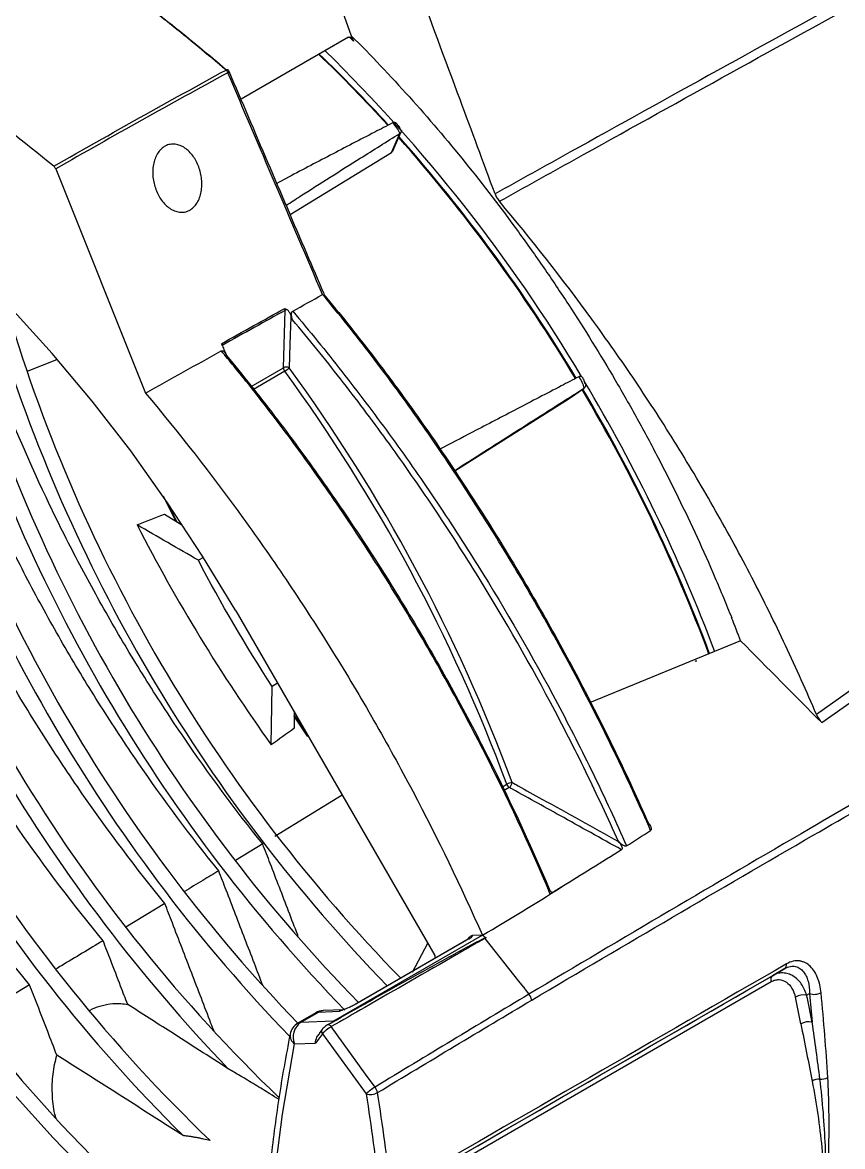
# Model space of a CAD drawing. Extents: x 9.3 to 87.2, y 0.6 to 68.8.
# Drawn here: x 59.204 to 62.226, y 50.244 to 54.388 of the extents above; entities that cross this region are included whole.
import ezdxf

# ---------------------------------------------------------------- set-up
doc = ezdxf.new("R2010")
doc.units = 0
doc.header["$MEASUREMENT"] = 0
doc.layers.add('OBJECT', color=7, linetype='CONTINUOUS')

msp = doc.modelspace()

# ---------------------------------------------------------------- linework, layer by layer
at = {"layer": 'OBJECT'}
for p, q in [((60.2179, 54.8831), (60.4156, 54.3391)), ((60.4053, 54.3332), (60.0093, 54.1045)), ((60.4156, 54.3391), (60.4239, 54.3185)), ((60.5685, 54.018), (60.5672, 54.0174)), ((60.5633, 53.9085), (60.594, 53.9787)), ((60.5687, 53.9147), (60.5993, 53.9845)), ((60.594, 53.9787), (60.595, 53.9793)), ((60.1903, 53.6799), (60.5633, 53.9085)), ((59.3262, 53.848), (59.6569, 53.0216)), ((60.31, 53.3848), (60.31, 53.3848)), ((60.1657, 53.1148), (60.172, 53.3265)), ((60.1993, 53.2917), (60.1925, 53.3095)), ((59.329, 53.1439), (59.2239, 53.1028)), ((60.0462, 53.0458), (60.1657, 53.1148)), ((60.1703, 53.102), (60.0546, 53.0352)), ((61.255, 53.0821), (61.2538, 53.0816)), ((61.218, 53.0015), (61.2728, 53.0391)), ((61.2184, 53.0018), (61.2733, 53.0395)), ((61.2728, 53.0391), (61.2738, 53.0398)), ((60.7972, 52.7345), (61.218, 53.0015)), ((59.7687, 52.5494), (59.7236, 52.6412)), ((59.7685, 52.5496), (59.73, 52.6276)), ((59.7357, 52.6198), (59.7721, 52.5473)), ((59.7266, 52.5754), (59.7908, 52.5358)), ((59.8706, 52.4158), (59.8519, 52.405)), ((59.9897, 52.2181), (60.7232, 50.9476)), ((61.8504, 52.1079), (61.294, 51.8795)), ((62.4787, 52.0853), (62.1296, 51.8362)), ((62.1492, 51.8068), (62.4787, 52.0387)), ((60.1206, 51.7247), (60.1239, 51.9402)), ((60.1435, 51.9516), (60.1239, 51.9402)), ((60.2046, 51.8459), (60.2055, 51.7856)), ((60.2398, 51.7845), (60.2047, 51.8358)), ((60.2546, 51.7564), (60.2048, 51.8305)), ((60.2369, 51.7828), (60.2398, 51.7845)), ((60.2546, 51.7564), (60.2554, 51.7567)), ((60.2554, 51.7567), (60.2564, 51.7561)), ((60.9723, 51.5699), (60.9886, 51.5793)), ((60.9978, 51.5676), (60.9788, 51.5567)), ((60.3819, 51.5387), (60.1335, 51.3862)), ((60.0891, 51.3591), (59.9886, 51.2978)), ((61.4, 51.368), (61.3999, 51.3681)), ((61.1893, 51.1996), (61.1902, 51.2001)), ((59.7284, 51.1399), (59.5844, 51.0529)), ((60.8987, 51.0224), (60.35, 50.7056)), ((60.8987, 51.0224), (60.8621, 51.0211)), ((60.8465, 51.0084), (60.4294, 50.7676)), ((60.849, 51.0091), (60.4319, 50.7683)), ((60.6409, 50.8864), (60.6971, 50.9928)), ((60.9078, 51.0109), (61.0322, 50.8537)), ((60.7232, 50.9476), (60.7232, 50.9372)), ((62.0129, 50.8994), (61.9679, 50.8733)), ((60.6766, 50.109), (61.9627, 50.8515)), ((61.9679, 50.8733), (60.6818, 50.1309)), ((61.0322, 50.8537), (61.0552, 50.8246)), ((59.2303, 50.8395), (59.0187, 50.7125)), ((61.0564, 50.823), (61.0552, 50.8246)), ((61.0564, 50.823), (61.0704, 50.8055)), ((62.0935, 50.8015), (62.1044, 50.8078)), ((60.2849, 50.7365), (60.2189, 50.6984)), ((60.229, 50.7012), (60.295, 50.7393)), ((60.295, 50.7393), (60.372, 50.7428)), ((60.3872, 50.7479), (60.3121, 50.7445)), ((60.35, 50.7056), (60.229, 50.7012)), ((60.3396, 50.6985), (60.3284, 50.6921)), ((60.3396, 50.6984), (60.3426, 50.6999)), ((60.309, 50.6593), (60.2833, 50.6248)), ((60.3076, 50.6744), (60.2969, 50.6601)), ((60.309, 50.6593), (60.4703, 50.4375)), ((60.2064, 50.622), (60.2833, 50.6248))]:
    msp.add_line(p, q, dxfattribs=at)
at = {"layer": 'OBJECT', "flags": 128}
for points in [[(60.4239, 54.3185), (60.4113, 54.3312), (60.4082, 54.3342)], [(59.9607, 54.2026), (59.9625, 54.2037), (59.9639, 54.2048), (59.9648, 54.2058), (59.9653, 54.2067), (59.9653, 54.2073), (59.9653, 54.2073)], [(59.9897, 52.2181), (59.8678, 52.4203), (59.7386, 52.6172), (59.6029, 52.808), (59.461, 52.9917), (59.3137, 53.1677), (59.1615, 53.3352), (59.0052, 53.4934), (58.8453, 53.6416), (58.6827, 53.7793), (58.5179, 53.9059), (58.4152, 53.9783)], [(60.1925, 53.3095), (60.1922, 53.3013), (60.1893, 53.2017), (60.1867, 53.1145)], [(58.0249, 52.6203), (58.0921, 52.414), (58.1684, 52.2077), (58.2534, 52.0023), (58.3469, 51.7985), (58.4484, 51.5973), (58.5576, 51.3994), (58.6739, 51.2056), (58.797, 51.0168), (58.9263, 50.8335), (59.0613, 50.6567), (59.2015, 50.487), (59.3462, 50.3251), (59.495, 50.1717), (59.6472, 50.0273), (59.8022, 49.8926), (59.9594, 49.7681), (60.0811, 49.6797)], [(57.9774, 52.5864), (58.0462, 52.3783), (58.1241, 52.1704), (58.2108, 51.9634), (58.3058, 51.7582), (58.4089, 51.5556), (58.5195, 51.3563), (58.6374, 51.1613), (58.7619, 50.9712), (58.8927, 50.7869), (59.0292, 50.609), (59.1707, 50.4383), (59.3169, 50.2754), (59.4671, 50.1211), (59.6206, 49.9758), (59.777, 49.8402), (59.9355, 49.7149), (60.0786, 49.6119)], [(60.3121, 50.7445), (60.3035, 50.743), (60.295, 50.7393)], [(60.342, 50.6857), (60.3401, 50.688), (60.338, 50.6899), (60.3358, 50.6914), (60.3337, 50.6923), (60.3316, 50.6927), (60.3297, 50.6926), (60.3283, 50.692)], [(60.5032, 50.4627), (60.4685, 50.5108), (60.342, 50.6857)], [(60.2064, 48.0302), (60.1618, 48.3413), (60.1282, 48.648), (60.1058, 48.9496), (60.0946, 49.2457), (60.0946, 49.5356), (60.1058, 49.8188), (60.1282, 50.0946), (60.1618, 50.3625), (60.2064, 50.622)]]:
    msp.add_lwpolyline(points, dxfattribs=at)
at = {"layer": 'OBJECT'}
for centre, radius, start, end in [((53.5323, 46.7633), 9.1553, 50.79556, 56.15961), ((56.6307, 50.4507), 5.2934, 42.2583, 46.1796), ((56.6576, 50.4674), 5.2647, 42.3154, 46.2591), ((56.1847, 50.0586), 5.9111, 30.77038, 45.62049), ((59.958, 54.2069), 0.00683, 61.2486, 126.3475), ((59.9385, 54.1943), 0.0238, 20.2644, 49.4066), ((59.9515, 54.2014), 0.015, 23.0746, 49.5058), ((56.0895, 49.9813), 6.0098, 30.98745, 41.50445), ((56.1154, 49.9964), 5.983, 30.98952, 41.57241), ((60.1812, 53.3084), 0.0203, 94.1255, 116.8277), ((64.8608, 55.0317), 5.9614, 197.11317, 224.34586), ((64.8936, 55.0506), 6.0538, 197.36739, 224.12222), ((64.7053, 54.9419), 5.9614, 197.11317, 224.34586), ((64.7381, 54.9608), 6.0538, 197.36746, 224.11896), ((60.1759, 53.0932), 0.0239, 63.1767, 115.2623), ((60.1884, 53.1158), 0.0227, 182.4678, 217.2487), ((60.1294, 53.1726), 0.0815, 300.122, 314.6124), ((55.0943, 49.393), 6.2868, 20.3507, 36.15515), ((55.0908, 49.391), 6.3113, 20.35072, 36.15515), ((64.5206, 54.8347), 5.9683, 197.1228, 223.87503), ((55.9264, 49.8684), 6.2304, 20.66886, 30.87257), ((64.5498, 54.8519), 6.0567, 197.3714, 223.92705), ((56.0134, 49.917), 6.1081, 20.53226, 30.68939), ((56.039, 49.9318), 6.0817, 20.4861, 30.69486), ((64.2632, 54.6891), 5.9262, 197.05584, 226.04586), ((64.3404, 54.731), 6.0677, 197.39459, 223.81613), ((64.0009, 54.5379), 5.9255, 197.05596, 226.13973), ((64.0497, 54.565), 6.0356, 197.34148, 225.18183), ((61.0149, 51.5333), 0.053, 97.2875, 119.696), ((61.0105, 51.5871), 0.0233, 199.384, 236.6281), ((60.9839, 51.5876), 0.0243, 304.7404, 355.9274), ((60.8491, 51.0038), 0.00532, 91.2442, 119.7263), ((62.0025, 50.9127), 0.0169, 308.0955, 13.8466), ((61.9805, 50.8588), 0.0193, 131.0659, 202.2912), ((62.1222, 50.8564), 0.0518, 249.8642, 298.1862), ((60.432, 50.763), 0.00532, 91.2442, 119.7263), ((61.0322, 50.7744), 0.0492, 10.7567, 39.1805), ((62.0832, 50.7382), 0.0642, 80.708, 119.1354), ((57.7795, 49.8605), 4.3733, 11.0105, 12.3283), ((57.7835, 49.8596), 4.4118, 11.0104, 12.3286), ((60.3149, 50.6845), 0.06, 92.6329, 119.9973), ((60.2955, 50.7178), 0.0215, 91.3867, 119.5925), ((60.2489, 50.6464), 0.06, 119.9973, 168.8712), ((60.2679, 50.6473), 0.0665, 125.8757, 202.4129), ((60.2295, 50.6797), 0.0215, 91.3867, 119.5925), ((62.1018, 50.6424), 0.061, 78.4007, 118.9713), ((60.2282, 50.6537), 0.0385, 173.4985, 235.5176), ((60.3177, 50.6678), 0.0121, 146.6037, 223.9809), ((62.1425, 50.4377), 0.0546, 89.9046, 121.4404), ((62.1482, 50.5422), 0.0502, 263.5768, 297.5803), ((60.5853, 50.3214), 0.1634, 120.1308, 134.742), ((60.4851, 50.4922), 0.0567, 254.8578, 298.6845), ((60.4643, 50.4332), 0.0489, 10.9008, 37.1294)]:
    msp.add_arc(centre, radius, start, end, dxfattribs=at)
for centre, major_axis, ratio, start_param, end_param in [((60.8172, 51.008), (0.0449, 0.0147), 0.245505, 5.417235, 6.146963), ((60.3615, 50.6867), (0.0348, 0.0592), 0.454263, 0.282842, 0.672631), ((60.3924, 50.6517), (0.0499, -0.0481), 0.692594, 2.944867, 3.139591)]:
    msp.add_ellipse(centre, major_axis=major_axis, ratio=ratio, start_param=start_param, end_param=end_param, dxfattribs=at)
for points in [[(59.4766, 54.8392), (59.1947, 54.6878), (58.9127, 54.5306), (58.6307, 54.3676)], [(59.3193, 53.8577), (59.5311, 53.979), (59.7427, 54.0972), (59.9539, 54.2124)], [(59.9607, 54.2026), (59.7495, 54.0874), (59.5381, 53.9692), (59.3262, 53.848)], [(60.3098, 53.3847), (60.1932, 53.6572), (60.0769, 53.9298), (59.9607, 54.2026)], [(59.3262, 53.848), (59.3247, 53.8518), (59.3222, 53.8554), (59.3193, 53.8577)], [(60.1997, 53.3235), (60.2364, 53.3439), (60.2731, 53.3643), (60.3098, 53.3847)], [(60.31, 53.3848), (60.3099, 53.3848), (60.3099, 53.3847), (60.3098, 53.3847)], [(59.9368, 53.2034), (60.0147, 53.2473), (60.0927, 53.2908), (60.1707, 53.3338)], [(60.1707, 53.3338), (60.1737, 53.3323), (60.1768, 53.3307), (60.1797, 53.3287)], [(60.172, 53.3265), (60.1721, 53.3288), (60.1716, 53.3313), (60.1707, 53.3338)], [(59.6569, 53.0216), (59.7504, 53.0736), (59.8436, 53.1255), (59.9366, 53.1772)], [(59.6264, 52.5356), (59.6597, 52.5489), (59.6931, 52.5622), (59.7266, 52.5754)], [(59.6264, 52.5356), (59.7709, 52.2534), (59.937, 51.9809), (60.1206, 51.7247)], [(60.1239, 51.9402), (60.0263, 52.0907), (59.9354, 52.2461), (59.8519, 52.405)], [(61.8504, 52.1079), (61.8396, 52.1363), (61.8286, 52.1647), (61.8172, 52.193)], [(61.8504, 52.1079), (61.9498, 52.0074), (62.0494, 51.907), (62.1492, 51.8068)], [(62.1296, 51.8362), (62.1342, 51.8252), (62.141, 51.815), (62.1492, 51.8068)], [(60.2055, 51.7856), (60.1772, 51.7652), (60.1489, 51.7449), (60.1206, 51.7247)], [(61.4302, 51.3518), (61.4598, 51.3707), (61.4893, 51.3896), (61.5188, 51.4086)], [(61.4115, 51.3376), (61.3382, 51.2915), (61.2643, 51.2457), (61.1902, 51.2001)], [(60.8987, 51.0224), (60.9966, 51.0804), (61.0934, 51.1397), (61.1893, 51.1996)], [(61.1893, 51.1996), (61.1758, 51.1912), (61.1623, 51.1829), (61.1488, 51.1746)], [(60.8989, 51.0227), (60.9034, 51.0196), (60.908, 51.0166), (60.9127, 51.0138)], [(60.9127, 51.0138), (60.9111, 51.0128), (60.9094, 51.0119), (60.9078, 51.0109)], [(60.5647, 50.0633), (61.0474, 50.342), (61.5299, 50.6205), (62.0129, 50.8994)], [(62.0189, 50.9167), (61.5359, 50.6379), (61.0534, 50.3593), (60.5707, 50.0807)], [(62.1715, 50.4977), (62.1652, 50.6011), (62.1569, 50.7055), (62.1467, 50.8108)], [(62.1044, 50.8078), (62.1078, 50.7725), (62.1111, 50.7373), (62.114, 50.7021)], [(62.0723, 50.6958), (62.0863, 50.6235), (62.1007, 50.5531), (62.114, 50.4843)], [(62.1426, 50.4923), (62.1338, 50.5612), (62.1241, 50.6311), (62.114, 50.7021)], [(59.7955, 50.2837), (59.6408, 50.3835), (59.4857, 50.4823), (59.3303, 50.5804)], [(60.4703, 50.4375), (60.4891, 50.3168), (60.5054, 50.197), (60.5193, 50.0782)], [(60.5615, 50.0819), (60.5476, 50.2011), (60.5312, 50.3213), (60.5123, 50.4424)]]:
    msp.add_open_spline(points, degree=3, dxfattribs=at)
for points, knots in [([(62.4787, 54.6019), (62.4202, 54.5701), (62.0056, 54.3449), (61.4941, 54.0606), (61.0372, 53.8072), (60.9452, 53.7562)], [0, 0, 0, 0, 0.116122, 0.822031, 1, 1, 1, 1]), ([(60.9452, 53.7562), (60.9023, 53.8719), (60.8595, 53.9876), (60.8165, 54.1033), (60.7616, 54.2511), (60.7067, 54.399), (60.6517, 54.5468)], [0.00042223, 0.00042223, 0.00042223, 0.00042223, 0.00998302, 0.00998302, 0.00998302, 0.02220394, 0.02220394, 0.02220394, 0.02220394]), ([(60.9612, 53.7286), (61.0532, 53.7797), (61.5099, 54.0332), (62.0161, 54.3151), (62.4252, 54.5384), (62.4787, 54.5676)], [0, 0, 0, 0, 0.179734, 0.892612, 1, 1, 1, 1]), ([(59.561, 54.5283), (59.6261, 54.4791), (59.7591, 54.3784), (59.8895, 54.2691), (59.9562, 54.2132)], [0, 0, 0, 0, 0.4887518, 1, 1, 1, 1]), ([(59.9539, 54.2124), (59.8851, 54.2702), (59.7633, 54.3725), (59.6391, 54.4668), (59.585, 54.5077)], [0, 0, 0, 0, 0.565337, 1, 1, 1, 1]), ([(60.4053, 54.3332), (60.4071, 54.3342), (60.4091, 54.3342), (60.413, 54.333), (60.4148, 54.3317), (60.4196, 54.3271), (60.4221, 54.323), (60.4239, 54.3185)], [0, 0, 0, 0, 0.25, 0.25, 0.5, 0.5, 1, 1, 1, 1]), ([(60.4156, 54.3391), (60.4883, 54.2665), (60.5597, 54.1912), (60.6996, 54.0353), (60.7682, 53.9547), (60.9025, 53.7883), (60.9678, 53.7031), (61.063, 53.5721), (61.0942, 53.5279), (61.1558, 53.4386), (61.1862, 53.3933), (61.2756, 53.2563), (61.333, 53.1636), (61.4156, 53.0223), (61.4426, 52.9749), (61.4954, 52.8793), (61.5213, 52.831), (61.5969, 52.6858), (61.6447, 52.5882), (61.7124, 52.4408), (61.7343, 52.3915), (61.7662, 52.3172), (61.7767, 52.2924), (61.7972, 52.2427), (61.8074, 52.2178), (61.8175, 52.1929)], [0, 0, 0, 0, 0.125, 0.125, 0.25, 0.25, 0.375, 0.375, 0.4375, 0.4375, 0.5, 0.5, 0.625, 0.625, 0.6875, 0.6875, 0.75, 0.75, 0.875, 0.875, 0.9375, 0.9375, 0.96875, 0.96875, 1, 1, 1, 1]), ([(60.3152, 53.3877), (60.294, 53.4372), (60.1771, 53.7103), (60.0607, 53.9836), (59.9654, 54.2074)], [0, 0, 0, 0, 0.181289, 1, 1, 1, 1]), ([(60.5672, 54.0174), (60.5454, 54.0061), (60.4692, 53.9668), (60.338, 53.8984), (60.2182, 53.8359), (60.1521, 53.8001), (60.1415, 53.7943)], [0, 0, 0, 0, 0.154814, 0.540749, 0.926691, 1, 1, 1, 1]), ([(60.5855, 54.0117), (60.5852, 54.0122), (60.5837, 54.0151), (60.5794, 54.0177), (60.5737, 54.0194), (60.5702, 54.0185), (60.5685, 54.018)], [0, 0, 0, 0, 0.0925, 0.467733, 0.733205, 1, 1, 1, 1]), ([(60.595, 53.9793), (60.5914, 53.9863), (60.5842, 54.0006), (60.5738, 54.0121), (60.5685, 54.018)], [0, 0, 0, 0, 0.488035, 1, 1, 1, 1]), ([(60.5982, 53.9921), (60.5955, 53.9977), (60.592, 54.005), (60.5866, 54.0104), (60.5854, 54.0116)], [0, 0, 0, 0, 0.778835, 1, 1, 1, 1]), ([(60.1759, 53.7138), (60.1929, 53.7249), (60.2848, 53.7845), (60.4235, 53.8714), (60.5456, 53.9482), (60.594, 53.9787)], [0, 0, 0, 0, 0.120988, 0.651573, 1, 1, 1, 1]), ([(60.5986, 53.9923), (60.5988, 53.992), (60.6001, 53.9906), (60.6003, 53.9874), (60.5991, 53.9831), (60.5963, 53.9806), (60.595, 53.9793)], [0, 0, 0, 0, 0.077544, 0.396309, 0.697824, 1, 1, 1, 1]), ([(59.8514, 53.8605), (59.8572, 53.8462), (59.8612, 53.8313), (59.8644, 53.8081), (59.8649, 53.8002), (59.865, 53.7847), (59.8645, 53.777), (59.8623, 53.7619), (59.8606, 53.7544), (59.8561, 53.7402), (59.8533, 53.7335), (59.8463, 53.7209), (59.8423, 53.7152), (59.8333, 53.7052), (59.8282, 53.7009), (59.8173, 53.6942), (59.8116, 53.6917), (59.7995, 53.6885), (59.7933, 53.6879), (59.7809, 53.6885), (59.7746, 53.6897), (59.7625, 53.6937), (59.7565, 53.6965), (59.7451, 53.7035), (59.7396, 53.7076), (59.7293, 53.717), (59.7244, 53.7223), (59.7154, 53.7337), (59.7113, 53.7398), (59.7038, 53.7528), (59.7005, 53.7597), (59.6946, 53.7739), (59.6922, 53.7812), (59.6881, 53.7962), (59.6866, 53.804), (59.6844, 53.8194), (59.6839, 53.8272), (59.6838, 53.8427), (59.6844, 53.8506), (59.6866, 53.8657), (59.6882, 53.8731), (59.6927, 53.8872), (59.6956, 53.8941), (59.7025, 53.9066), (59.7064, 53.9122), (59.7155, 53.9223), (59.7206, 53.9266), (59.7315, 53.9334), (59.7373, 53.9359), (59.7494, 53.9391), (59.7555, 53.9397), (59.768, 53.9391), (59.7743, 53.9379), (59.7864, 53.9339), (59.7925, 53.9311), (59.8096, 53.9207), (59.8201, 53.9109), (59.838, 53.8881), (59.8456, 53.8748), (59.8514, 53.8605)], [0, 0, 0, 0, 0.0625, 0.0625, 0.09375, 0.09375, 0.125, 0.125, 0.15625, 0.15625, 0.1875, 0.1875, 0.21875, 0.21875, 0.25, 0.25, 0.28125, 0.28125, 0.3125, 0.3125, 0.34375, 0.34375, 0.375, 0.375, 0.40625, 0.40625, 0.4375, 0.4375, 0.46875, 0.46875, 0.5, 0.5, 0.53125, 0.53125, 0.5625, 0.5625, 0.59375, 0.59375, 0.625, 0.625, 0.65625, 0.65625, 0.6875, 0.6875, 0.71875, 0.71875, 0.75, 0.75, 0.78125, 0.78125, 0.8125, 0.8125, 0.84375, 0.84375, 0.875, 0.875, 0.9375, 0.9375, 1, 1, 1, 1]), ([(60.5685, 53.9147), (60.5678, 53.9133), (60.5666, 53.9108), (60.5642, 53.9092), (60.5633, 53.9085)], [0, 0, 0, 0, 0.589648, 1, 1, 1, 1]), ([(60.9452, 53.7562), (60.947, 53.7512), (60.9493, 53.7464), (60.9547, 53.7371), (60.9578, 53.7327), (60.9612, 53.7286)], [0, 0, 0, 0, 0.5, 0.5, 1, 1, 1, 1]), ([(62.1296, 51.8362), (62.0934, 51.9214), (62.0554, 52.0062), (61.9763, 52.1745), (61.935, 52.2581), (61.8491, 52.4239), (61.8044, 52.5063), (61.7118, 52.6695), (61.664, 52.7501), (61.5655, 52.9091), (61.5147, 52.9876), (61.4104, 53.1425), (61.3567, 53.219), (61.1926, 53.4442), (61.0789, 53.589), (60.9612, 53.7286)], [0, 0, 0, 0, 0.125, 0.125, 0.25, 0.25, 0.375, 0.375, 0.5, 0.5, 0.625, 0.625, 0.75, 0.75, 1, 1, 1, 1]), ([(61.5188, 51.4086), (61.48, 51.4969), (61.4396, 51.585), (61.3555, 51.7598), (61.312, 51.8467), (61.2218, 52.0192), (61.1751, 52.105), (61.079, 52.2751), (61.0296, 52.3592), (60.9283, 52.5255), (60.8763, 52.6077), (60.7696, 52.7703), (60.7151, 52.8504), (60.6036, 53.0079), (60.5466, 53.0853), (60.4301, 53.2374), (60.3706, 53.3119), (60.31, 53.3848)], [0, 0, 0, 0, 0.125, 0.125, 0.25, 0.25, 0.375, 0.375, 0.5, 0.5, 0.625, 0.625, 0.75, 0.75, 0.875, 0.875, 1, 1, 1, 1]), ([(60.3132, 53.3864), (60.3731, 53.3144), (60.432, 53.2409), (60.5474, 53.0907), (60.6038, 53.0143), (60.7141, 52.8588), (60.7681, 52.7797), (60.8738, 52.6191), (60.9253, 52.5379), (61.0257, 52.3736), (61.0746, 52.2906), (61.1698, 52.1227), (61.2161, 52.0379), (61.3056, 51.8674), (61.3489, 51.7816), (61.4323, 51.6089), (61.4725, 51.5219), (61.5111, 51.4347)], [0, 0, 0, 0, 0.125, 0.125, 0.25, 0.25, 0.375, 0.375, 0.5, 0.5, 0.625, 0.625, 0.75, 0.75, 0.875, 0.875, 1, 1, 1, 1]), ([(60.172, 53.3265), (60.1348, 53.306), (60.0573, 53.2631), (59.9799, 53.2196), (59.9396, 53.197)], [0, 0, 0, 0, 0.480269, 1, 1, 1, 1]), ([(60.1925, 53.3095), (60.191, 53.3133), (60.1893, 53.3169), (60.1851, 53.3235), (60.1826, 53.3266), (60.1797, 53.3287)], [0, 0, 0, 0, 0.5, 0.5, 1, 1, 1, 1]), ([(60.1993, 53.2917), (60.1972, 53.297), (60.1958, 53.3026), (60.1951, 53.3113), (60.1952, 53.3142), (60.1963, 53.3197), (60.1976, 53.3223), (60.1997, 53.3235)], [0, 0, 0, 0, 0.5, 0.5, 0.75, 0.75, 1, 1, 1, 1]), ([(60.1997, 53.3235), (60.2612, 53.2508), (60.3217, 53.1764), (60.4405, 53.0249), (60.5569, 52.8709), (60.6683, 52.7119), (60.7499, 52.5908), (60.7769, 52.5502), (60.8301, 52.4682), (60.8564, 52.4268), (60.986, 52.2192), (61.0836, 52.0498), (61.2209, 51.7909), (61.2652, 51.7036), (61.3502, 51.5284), (61.3911, 51.4403), (61.4302, 51.3518)], [0, 0, 0, 0, 0.125, 0.125, 0.25, 0.375, 0.375, 0.4375, 0.4375, 0.5, 0.5, 0.75, 0.75, 0.875, 0.875, 1, 1, 1, 1]), ([(61.3999, 51.3681), (61.3615, 51.4544), (61.3214, 51.5402), (61.2381, 51.711), (61.1947, 51.796), (61.0604, 52.0483), (60.9651, 52.2134), (60.8387, 52.4159), (60.813, 52.4562), (60.7611, 52.5362), (60.7349, 52.5759), (60.6553, 52.6941), (60.5468, 52.8493), (60.4336, 52.9997), (60.318, 53.1478), (60.2591, 53.2205), (60.1993, 53.2917)], [0, 0, 0, 0, 0.125, 0.125, 0.25, 0.25, 0.5, 0.5, 0.5625, 0.5625, 0.625, 0.625, 0.75, 0.875, 0.875, 1, 1, 1, 1]), ([(59.9366, 53.1772), (59.9385, 53.1783), (59.9408, 53.1779), (59.9448, 53.1758), (59.9466, 53.1742), (59.9515, 53.1688), (59.9541, 53.1643), (59.9563, 53.1595)], [0, 0, 0, 0, 0.25, 0.25, 0.5, 0.5, 1, 1, 1, 1]), ([(61.1488, 51.1746), (61.0728, 51.3547), (60.9899, 51.5326), (60.8554, 51.7962), (60.809, 51.8833), (60.7131, 52.0555), (60.6636, 52.1407), (60.5616, 52.3092), (60.5091, 52.3927), (60.4014, 52.5567), (60.3463, 52.6375), (60.2335, 52.7964), (60.1758, 52.8747), (60.0873, 52.9899), (60.0576, 53.0279), (60.0125, 53.0843), (59.9974, 53.103), (59.9671, 53.1402), (59.9519, 53.1588), (59.9366, 53.1772)], [0, 0, 0, 0, 0.25, 0.25, 0.375, 0.375, 0.5, 0.5, 0.625, 0.625, 0.75, 0.75, 0.875, 0.875, 0.9375, 0.9375, 0.96875, 0.96875, 1, 1, 1, 1]), ([(59.9368, 53.2034), (59.9373, 53.2021), (59.9379, 53.2009), (59.9384, 53.1997), (59.941, 53.1939), (59.9435, 53.1882), (59.9461, 53.1825), (59.9495, 53.1748), (59.9529, 53.1672), (59.9563, 53.1595)], [-0.000105601, -0.000105601, -0.000105601, -0.000105601, 0, 0, 0, 0.000491028, 0.000491028, 0.000491028, 0.001145693, 0.001145693, 0.001145693, 0.001145693]), ([(59.9563, 53.1595), (60.0163, 53.0868), (60.0753, 53.0125), (60.191, 52.861), (60.2476, 52.7839), (60.3584, 52.6273), (60.4125, 52.5478), (60.5182, 52.3862), (60.5698, 52.304), (60.67, 52.1381), (60.7186, 52.0543), (60.8129, 51.8848), (60.8586, 51.7991), (60.9909, 51.5398), (61.0725, 51.3647), (61.1475, 51.1875)], [0, 0, 0, 0, 0.125, 0.125, 0.25, 0.25, 0.375, 0.375, 0.5, 0.5, 0.625, 0.625, 0.75, 0.75, 1, 1, 1, 1]), ([(60.0891, 51.3591), (59.9877, 51.4855), (59.8907, 51.6166), (59.7516, 51.8205), (59.7063, 51.8897), (59.6185, 52.0295), (59.5334, 52.1709), (59.4536, 52.3154), (59.3959, 52.4251), (59.3769, 52.4618), (59.3398, 52.5355), (59.3217, 52.5724), (59.233, 52.7575), (59.1682, 52.9069), (59.1098, 53.0577)], [0, 0, 0, 0, 0.25, 0.25, 0.375, 0.375, 0.5, 0.625, 0.625, 0.6875, 0.6875, 0.75, 0.75, 1, 1, 1, 1]), ([(61.2538, 53.0816), (61.2322, 53.0703), (61.1568, 53.031), (61.0267, 52.9632), (60.8774, 52.8853), (60.7802, 52.8344), (60.7387, 52.8128)], [0, 0, 0, 0, 0.12759, 0.445658, 0.763731, 1, 1, 1, 1]), ([(61.269, 53.0764), (61.2688, 53.077), (61.268, 53.0796), (61.2647, 53.0821), (61.26, 53.0835), (61.2567, 53.0826), (61.255, 53.0821)], [0, 0, 0, 0, 0.109122, 0.477479, 0.73809, 1, 1, 1, 1]), ([(61.2738, 53.0398), (61.2719, 53.0469), (61.2678, 53.0613), (61.2594, 53.0751), (61.255, 53.0821)], [0, 0, 0, 0, 0.488037, 1, 1, 1, 1]), ([(61.2777, 53.055), (61.2761, 53.0612), (61.2742, 53.0687), (61.2697, 53.0753), (61.269, 53.0764)], [0, 0, 0, 0, 0.823223, 1, 1, 1, 1]), ([(61.2783, 53.0552), (61.2784, 53.055), (61.2795, 53.0531), (61.2795, 53.0491), (61.2781, 53.0439), (61.2753, 53.0412), (61.2738, 53.0398)], [0, 0, 0, 0, 0.039632, 0.371506, 0.685397, 1, 1, 1, 1]), ([(59.6569, 53.0216), (59.7812, 52.8739), (59.901, 52.7204), (60.074, 52.4815), (60.1304, 52.4005), (60.2405, 52.2365), (60.2942, 52.1534), (60.3727, 52.0269), (60.3985, 51.9844), (60.4494, 51.8992), (60.4744, 51.8565), (60.5482, 51.7276), (60.5958, 51.6411), (60.7339, 51.3794), (60.8196, 51.2023), (60.8987, 51.0224)], [0, 0, 0, 0, 0.25, 0.25, 0.375, 0.375, 0.5, 0.5, 0.5625, 0.5625, 0.625, 0.625, 0.75, 0.75, 1, 1, 1, 1]), ([(60.7928, 52.7339), (60.8299, 52.7575), (60.9429, 52.8295), (61.1016, 52.9303), (61.2242, 53.0083), (61.2728, 53.0391)], [0, 0, 0, 0, 0.227657, 0.693855, 1, 1, 1, 1]), ([(59.927, 51.2603), (59.8236, 51.3883), (59.7245, 51.5211), (59.5825, 51.7277), (59.5363, 51.7979), (59.4466, 51.9396), (59.3596, 52.083), (59.2781, 52.2297), (59.219, 52.341), (59.1996, 52.3783), (59.1617, 52.4531), (59.1431, 52.4906), (59.0523, 52.6784), (58.986, 52.8302), (58.9261, 52.9834)], [0, 0, 0, 0, 0.25, 0.25, 0.375, 0.375, 0.5, 0.625, 0.625, 0.6875, 0.6875, 0.75, 0.75, 1, 1, 1, 1]), ([(59.7284, 51.1399), (59.6226, 51.2696), (59.5213, 51.4045), (59.3759, 51.6142), (59.3285, 51.6855), (59.2366, 51.8295), (59.1475, 51.9753), (59.0639, 52.1244), (59.0032, 52.2376), (58.9833, 52.2755), (58.9444, 52.3516), (58.9254, 52.3897), (58.8321, 52.5808), (58.7639, 52.7353), (58.7023, 52.8913)], [0, 0, 0, 0, 0.25, 0.25, 0.375, 0.375, 0.5, 0.625, 0.625, 0.6875, 0.6875, 0.75, 0.75, 1, 1, 1, 1]), ([(59.5009, 51.0025), (59.3926, 51.1342), (59.2888, 51.2711), (59.1398, 51.4843), (59.0912, 51.5568), (58.997, 51.7033), (58.9056, 51.8515), (58.8197, 52.0033), (58.7574, 52.1184), (58.737, 52.1571), (58.6969, 52.2345), (58.6773, 52.2733), (58.5814, 52.468), (58.5112, 52.6253), (58.4477, 52.7843)], [0, 0, 0, 0, 0.25, 0.25, 0.375, 0.375, 0.5, 0.625, 0.625, 0.6875, 0.6875, 0.75, 0.75, 1, 1, 1, 1]), ([(59.2303, 50.8395), (59.1195, 50.9732), (59.0131, 51.1123), (58.8604, 51.3289), (58.8106, 51.4025), (58.7139, 51.5514), (58.62, 51.7021), (58.5317, 51.8565), (58.4676, 51.9736), (58.4466, 52.013), (58.4054, 52.0918), (58.3853, 52.1313), (58.2865, 52.3294), (58.214, 52.4896), (58.1483, 52.6516)], [0, 0, 0, 0, 0.25, 0.25, 0.375, 0.375, 0.5, 0.625, 0.625, 0.6875, 0.6875, 0.75, 0.75, 1, 1, 1, 1]), ([(59.8519, 52.405), (59.8144, 52.4268), (59.7768, 52.4485), (59.7392, 52.4703), (59.7016, 52.4921), (59.664, 52.5138), (59.6264, 52.5356)], [0, 0, 0, 0, 0.003988315, 0.003988315, 0.003988315, 0.00797663, 0.00797663, 0.00797663, 0.00797663]), ([(61.6823, 52.0326), (61.6842, 52.0335), (61.6866, 52.0346), (61.689, 52.0342), (61.6894, 52.0341)], [0, 0, 0, 0, 0.819856, 1, 1, 1, 1]), ([(62.4787, 51.6315), (62.3545, 51.5598), (61.8844, 51.2885), (61.4154, 51.0102), (61.0704, 50.8055)], [0, 0, 0, 0, 0.264326, 1, 1, 1, 1]), ([(61.0805, 50.7836), (61.4262, 50.9874), (61.8919, 51.262), (62.3585, 51.5298), (62.4787, 51.5988)], [0, 0, 0, 0, 0.7424487, 1, 1, 1, 1]), ([(61.4115, 51.3376), (61.3357, 51.3797), (61.2599, 51.4219), (61.184, 51.4641), (61.1219, 51.4986), (61.0599, 51.5331), (60.9978, 51.5676)], [0, 0, 0, 0, 0.00789064, 0.00789064, 0.00789064, 0.01435076, 0.01435076, 0.01435076, 0.01435076]), ([(61.0081, 51.5859), (61.0155, 51.5818), (61.0228, 51.5777), (61.0301, 51.5737), (61.0594, 51.5574), (61.0887, 51.5411), (61.118, 51.5248), (61.212, 51.4726), (61.306, 51.4203), (61.4, 51.368)], [0, 0, 0, 0, 0.000762, 0.000762, 0.000762, 0.00381, 0.00381, 0.00381, 0.01359231, 0.01359231, 0.01359231, 0.01359231]), ([(61.5111, 51.4347), (61.5145, 51.4305), (61.5174, 51.4261), (61.5204, 51.4191), (61.5211, 51.4167), (61.5213, 51.4121), (61.5207, 51.4098), (61.5188, 51.4086)], [0, 0, 0, 0, 0.5, 0.5, 0.75, 0.75, 1, 1, 1, 1]), ([(60.2203, 51.0179), (60.2195, 51.0198), (60.2076, 51.051), (60.1844, 51.1115), (60.1507, 51.1992), (60.1189, 51.2818), (60.0984, 51.3351), (60.0891, 51.3591)], [0, 0, 0, 0, 0.01687, 0.274071, 0.531271, 0.788473, 1, 1, 1, 1]), ([(61.4302, 51.3518), (61.4291, 51.3512), (61.4277, 51.3509), (61.4249, 51.351), (61.4234, 51.3513), (61.419, 51.3528), (61.4163, 51.3543), (61.4085, 51.3594), (61.404, 51.3635), (61.4, 51.368)], [0, 0, 0, 0, 0.125, 0.125, 0.25, 0.25, 0.5, 0.5, 1, 1, 1, 1]), ([(61.4, 51.368), (61.4043, 51.3632), (61.4079, 51.3582), (61.4119, 51.3503), (61.4131, 51.3475), (61.4138, 51.3433), (61.4138, 51.342), (61.4133, 51.3394), (61.4126, 51.3383), (61.4115, 51.3376)], [0, 0, 0, 0, 0.5, 0.5, 0.75, 0.75, 0.875, 0.875, 1, 1, 1, 1]), ([(59.927, 51.2603), (59.9075, 51.2485), (59.8653, 51.2229), (59.8232, 51.1973), (59.8005, 51.1836)], [0, 0, 0, 0, 0.462855, 1, 1, 1, 1]), ([(60.0903, 50.8355), (60.0797, 50.8632), (60.0575, 50.921), (60.0238, 51.0089), (59.9892, 51.0989), (59.9569, 51.1828), (59.9362, 51.2366), (59.927, 51.2603)], [0, 0, 0, 0, 0.196001, 0.407976, 0.619951, 0.831928, 1, 1, 1, 1]), ([(61.1475, 51.1875), (61.1501, 51.1857), (61.1518, 51.1835), (61.1526, 51.1788), (61.1516, 51.1763), (61.1488, 51.1746)], [0, 0, 0, 0, 0.5, 0.5, 1, 1, 1, 1]), ([(59.9102, 50.6673), (59.9063, 50.6774), (59.8906, 50.7184), (59.863, 50.7902), (59.8274, 50.8828), (59.7918, 50.9753), (59.7588, 51.061), (59.7377, 51.1158), (59.7284, 51.1399)], [0, 0, 0, 0, 0.064224, 0.26, 0.455775, 0.651551, 0.847328, 1, 1, 1, 1]), ([(60.8621, 51.0211), (60.8578, 51.0209), (60.8543, 51.0187), (60.8484, 51.0132), (60.8459, 51.0098), (60.8434, 51.0065)], [0, 0, 0, 0, 0.5, 0.5, 1, 1, 1, 1]), ([(59.5009, 51.0025), (59.4497, 50.9716), (59.3914, 50.9365), (59.3332, 50.9015), (59.3261, 50.8972)], [0, 0, 0, 0, 0.87761, 1, 1, 1, 1]), ([(59.5916, 50.7673), (59.583, 50.7898), (59.5743, 50.8122), (59.5656, 50.8347), (59.5534, 50.8664), (59.5412, 50.8982), (59.5289, 50.9299), (59.5196, 50.9541), (59.5103, 50.9783), (59.5009, 51.0025)], [0.013973728, 0.013973728, 0.013973728, 0.013973728, 0.015843617, 0.015843617, 0.015843617, 0.018484245, 0.018484245, 0.018484245, 0.020498245, 0.020498245, 0.020498245, 0.020498245]), ([(60.9078, 51.0109), (60.9008, 51.0069), (60.8937, 51.0029), (60.8867, 50.9988), (60.8586, 50.9827), (60.8305, 50.9665), (60.8024, 50.9503), (60.69, 50.8857), (60.5777, 50.8211), (60.4653, 50.7566), (60.4242, 50.7329), (60.3831, 50.7093), (60.342, 50.6857)], [0, 0, 0, 0, 0.000762, 0.000762, 0.000762, 0.00381, 0.00381, 0.00381, 0.016002, 0.016002, 0.016002, 0.02046462, 0.02046462, 0.02046462, 0.02046462]), ([(60.3426, 50.6999), (60.4367, 50.7534), (60.531, 50.8067), (60.6729, 50.8861), (60.7202, 50.9125), (60.7916, 50.9517), (60.8154, 50.9647), (60.8513, 50.9839), (60.8633, 50.9903), (60.8815, 50.9997), (60.8875, 51.0028), (60.8967, 51.0073), (60.8998, 51.0088), (60.9045, 51.011), (60.9061, 51.0117), (60.9085, 51.0126), (60.9093, 51.013), (60.9105, 51.0134), (60.9109, 51.0135), (60.9116, 51.0137), (60.9118, 51.0137), (60.9122, 51.0138), (60.9125, 51.0139), (60.9127, 51.0138)], [0, 0, 0, 0, 0.5, 0.5, 0.75, 0.75, 0.875, 0.875, 0.9375, 0.9375, 0.96875, 0.96875, 0.984375, 0.984375, 0.992187, 0.992187, 0.996094, 0.996094, 0.998047, 0.998047, 0.999023, 0.999023, 1, 1, 1, 1]), ([(60.8537, 51.0135), (60.8536, 51.0134), (60.8534, 51.0132), (60.8513, 51.0113), (60.8482, 51.0095), (60.8465, 51.0084)], [0, 0, 0, 0, 0.240514, 0.570442, 1, 1, 1, 1]), ([(62.0129, 50.8994), (62.0199, 50.9034), (62.0269, 50.9061), (62.0404, 50.9086), (62.0466, 50.9085), (62.0585, 50.9061), (62.0639, 50.9037), (62.0736, 50.8971), (62.078, 50.893), (62.0856, 50.8833), (62.0889, 50.8779), (62.0945, 50.866), (62.0968, 50.8595), (62.1024, 50.839), (62.1042, 50.824), (62.1044, 50.8078)], [0, 0, 0, 0, 0.125, 0.125, 0.25, 0.25, 0.375, 0.375, 0.5, 0.5, 0.625, 0.625, 0.75, 0.75, 1, 1, 1, 1]), ([(62.1467, 50.8108), (62.1447, 50.8307), (62.1406, 50.849), (62.1308, 50.8737), (62.1269, 50.8815), (62.1181, 50.8954), (62.1131, 50.9017), (62.1019, 50.9127), (62.0957, 50.9173), (62.0857, 50.9225), (62.0823, 50.9239), (62.0751, 50.9262), (62.0713, 50.9271), (62.0599, 50.9287), (62.0519, 50.9284), (62.0355, 50.9248), (62.0271, 50.9215), (62.0189, 50.9167)], [0, 0, 0, 0, 0.25, 0.25, 0.375, 0.375, 0.5, 0.5, 0.625, 0.625, 0.6875, 0.6875, 0.75, 0.75, 0.875, 0.875, 1, 1, 1, 1]), ([(61.9627, 50.8515), (61.9674, 50.8542), (61.9723, 50.8562), (61.982, 50.8587), (61.9869, 50.8592), (62.0015, 50.8586), (62.0106, 50.8553), (62.027, 50.8439), (62.0339, 50.8361), (62.0452, 50.817), (62.0493, 50.8062), (62.0519, 50.7943)], [0, 0, 0, 0, 0.125, 0.125, 0.25, 0.25, 0.5, 0.5, 0.75, 0.75, 1, 1, 1, 1]), ([(62.0935, 50.8015), (62.0889, 50.8172), (62.0823, 50.8312), (62.0651, 50.8557), (62.055, 50.8655), (62.0375, 50.876), (62.0314, 50.8787), (62.019, 50.8824), (62.0126, 50.8834), (61.9995, 50.8837), (61.9931, 50.8829), (61.9803, 50.8795), (61.9739, 50.8769), (61.9679, 50.8733)], [0, 0, 0, 0, 0.25, 0.25, 0.5, 0.5, 0.625, 0.625, 0.75, 0.75, 0.875, 0.875, 1, 1, 1, 1]), ([(59.3303, 50.5804), (59.3191, 50.6095), (59.3079, 50.6386), (59.2967, 50.6677), (59.2841, 50.7004), (59.2715, 50.733), (59.2588, 50.7657), (59.2493, 50.7903), (59.2398, 50.8149), (59.2303, 50.8395)], [0.013889083, 0.013889083, 0.013889083, 0.013889083, 0.016309972, 0.016309972, 0.016309972, 0.019028327, 0.019028327, 0.019028327, 0.021077786, 0.021077786, 0.021077786, 0.021077786]), ([(59.4517, 50.7448), (59.4522, 50.7451), (59.4638, 50.753), (59.4893, 50.762), (59.5272, 50.7708), (59.5618, 50.7717), (59.5831, 50.7686), (59.5916, 50.7673)], [0, 0, 0, 0, 0.011502, 0.281854, 0.552153, 0.822373, 1, 1, 1, 1]), ([(59.9621, 50.53), (59.8916, 50.5754), (59.8209, 50.6207), (59.7502, 50.666), (59.6974, 50.6998), (59.6445, 50.7336), (59.5916, 50.7673)], [0, 0, 0, 0, 0.00756013, 0.00756013, 0.00756013, 0.01321049, 0.01321049, 0.01321049, 0.01321049]), ([(60.4319, 50.7683), (60.4278, 50.766), (60.4234, 50.7636), (60.414, 50.7591), (60.409, 50.7568), (60.3936, 50.7503), (60.3826, 50.7463), (60.372, 50.7428)], [0, 0, 0, 0, 0.25, 0.25, 0.5, 0.5, 1, 1, 1, 1]), ([(61.0704, 50.8055), (60.9758, 50.7486), (60.8812, 50.6916), (60.6922, 50.5774), (60.5977, 50.5202), (60.5032, 50.4627)], [0, 0, 0, 0, 0.5, 0.5, 1, 1, 1, 1]), ([(60.5123, 50.4424), (60.6069, 50.4996), (60.7016, 50.5566), (60.8911, 50.6703), (60.9858, 50.727), (61.0805, 50.7836)], [0, 0, 0, 0, 0.5, 0.5, 1, 1, 1, 1]), ([(60.372, 50.7428), (60.3721, 50.7429), (60.3757, 50.7444), (60.3794, 50.7456), (60.3829, 50.7468)], [0, 0, 0, 0, 0.025908, 1, 1, 1, 1]), ([(60.3199, 50.6862), (60.3183, 50.6849), (60.3144, 50.6819), (60.3102, 50.6779), (60.3083, 50.6752), (60.3077, 50.6743)], [0, 0, 0, 0, 0.337023, 0.789988, 1, 1, 1, 1]), ([(60.342, 50.6857), (60.3364, 50.6825), (60.3296, 50.6777), (60.3204, 50.6704), (60.3176, 50.668), (60.3126, 50.6633), (60.3105, 50.6612), (60.309, 50.6593)], [0, 0, 0, 0, 0.5, 0.5, 0.75, 0.75, 1, 1, 1, 1]), ([(60.3284, 50.692), (60.3282, 50.6919), (60.3258, 50.6907), (60.3228, 50.6886), (60.3203, 50.6866), (60.3199, 50.6862)], [0, 0, 0, 0, 0.076463, 0.858947, 1, 1, 1, 1]), ([(60.19, 50.658), (60.1824, 50.6178), (60.1603, 50.5012), (60.1303, 50.3031), (60.1032, 50.0619), (60.0849, 49.8146), (60.0755, 49.5617), (60.0749, 49.3035), (60.0832, 49.0405), (60.1003, 48.773), (60.1264, 48.5015), (60.1566, 48.2586), (60.1803, 48.1056), (60.1896, 48.0452)], [0, 0, 0, 0, 0.0517747, 0.1500101, 0.2482565, 0.3465125, 0.4447733, 0.5430351, 0.6412947, 0.7395502, 0.8378003, 0.9360439, 1, 1, 1, 1]), ([(60.2833, 50.6248), (60.2833, 50.6249), (60.2841, 50.6319), (60.2865, 50.6448), (60.2947, 50.6553), (60.2979, 50.6594)], [0, 0, 0, 0, 0.012056, 0.606184, 1, 1, 1, 1]), ([(59.3275, 50.3467), (59.326, 50.3522), (59.3175, 50.3818), (59.3128, 50.4374), (59.3138, 50.5113), (59.3248, 50.5574), (59.3303, 50.5804)], [0, 0, 0, 0, 0.072739, 0.391368, 0.695861, 1, 1, 1, 1]), ([(60.0961, 48.9159), (60.0925, 48.9168), (60.0428, 48.9298), (59.9455, 48.962), (59.8037, 49.0172), (59.6605, 49.0836), (59.5166, 49.1603), (59.3725, 49.2473), (59.2288, 49.344), (59.0859, 49.4503), (58.9445, 49.5657), (58.805, 49.6899), (58.6679, 49.8223), (58.5338, 49.9624), (58.4032, 50.1098), (58.2767, 50.2641), (58.1624, 50.4132), (58.0925, 50.513), (58.0615, 50.5572)], [0, 0, 0, 0, 0.005309, 0.07254, 0.139754, 0.206945, 0.274127, 0.341307, 0.408491, 0.475683, 0.542885, 0.610099, 0.677325, 0.744561, 0.811808, 0.879063, 0.946327, 1, 1, 1, 1]), ([(60.1492, 50.4169), (60.1381, 50.4238), (60.118, 50.4365), (60.0885, 50.4546), (60.061, 50.4713), (60.0333, 50.488), (60.0005, 50.5076), (59.9766, 50.5215), (59.9621, 50.53)], [0, 0, 0, 0, 0.180943, 0.328355, 0.475766, 0.623177, 0.770589, 1, 1, 1, 1]), ([(62.114, 50.4843), (62.1219, 50.4434), (62.1287, 50.4025), (62.1404, 50.3212), (62.1454, 50.2807), (62.1537, 50.2004), (62.157, 50.1606), (62.1607, 50.1013), (62.1618, 50.0816), (62.1634, 50.0424), (62.1639, 50.0229), (62.1639, 49.9836), (62.1634, 49.9638), (62.1618, 49.9244), (62.1607, 49.9048), (62.157, 49.8464), (62.1537, 49.8078), (62.1454, 49.7316), (62.1404, 49.694), (62.1287, 49.6196), (62.1219, 49.5829), (62.114, 49.5464)], [0, 0, 0, 0, 0.125, 0.125, 0.25, 0.25, 0.375, 0.375, 0.4375, 0.4375, 0.5, 0.5, 0.5625, 0.5625, 0.625, 0.625, 0.75, 0.75, 0.875, 0.875, 1, 1, 1, 1]), ([(62.1426, 49.5477), (62.1478, 49.5851), (62.1519, 49.6224), (62.1584, 49.6974), (62.1608, 49.7351), (62.1642, 49.811), (62.1652, 49.8491), (62.1659, 49.9068), (62.166, 49.9261), (62.1659, 49.9649), (62.1658, 49.9844), (62.1658, 50.0239), (62.1659, 50.0439), (62.166, 50.084), (62.1659, 50.1041), (62.1652, 50.1647), (62.1642, 50.2054), (62.1608, 50.287), (62.1584, 50.328), (62.1519, 50.4102), (62.1478, 50.4513), (62.1426, 50.4923)], [0, 0, 0, 0, 0.125, 0.125, 0.25, 0.25, 0.375, 0.375, 0.4375, 0.4375, 0.5, 0.5, 0.5625, 0.5625, 0.625, 0.625, 0.75, 0.75, 0.875, 0.875, 1, 1, 1, 1]), ([(62.1715, 49.5514), (62.1739, 49.5893), (62.1753, 49.627), (62.1765, 49.7023), (62.1763, 49.7398), (62.1749, 49.815), (62.1736, 49.8526), (62.1711, 49.9093), (62.1702, 49.9282), (62.1685, 49.9663), (62.1676, 49.9854), (62.1676, 50.0248), (62.1685, 50.0451), (62.1702, 50.0859), (62.1711, 50.1064), (62.1736, 50.1681), (62.1749, 50.2093), (62.1763, 50.2919), (62.1765, 50.3332), (62.1753, 50.4157), (62.1739, 50.4569), (62.1715, 50.4977)], [0, 0, 0, 0, 0.125, 0.125, 0.25, 0.25, 0.375, 0.375, 0.4375, 0.4375, 0.5, 0.5, 0.5625, 0.5625, 0.625, 0.625, 0.75, 0.75, 0.875, 0.875, 1, 1, 1, 1]), ([(59.8951, 50.2654), (59.8869, 50.2675), (59.8787, 50.2694), (59.8705, 50.2712), (59.8664, 50.2721), (59.8622, 50.273), (59.8581, 50.2738), (59.854, 50.2747), (59.8498, 50.2755), (59.8457, 50.2763), (59.8416, 50.2771), (59.8374, 50.2778), (59.8333, 50.2785), (59.8291, 50.2792), (59.8249, 50.2799), (59.8208, 50.2805), (59.8166, 50.2811), (59.8124, 50.2817), (59.8082, 50.2822), (59.804, 50.2828), (59.7997, 50.2833), (59.7955, 50.2837)], [0, 0, 0, 0, 0.000737017, 0.000737017, 0.000737017, 0.001105491, 0.001105491, 0.001105491, 0.001473967, 0.001473967, 0.001473967, 0.001842445, 0.001842445, 0.001842445, 0.002210928, 0.002210928, 0.002210928, 0.002582417, 0.002582417, 0.002582417, 0.00295406, 0.00295406, 0.00295406, 0.00295406])]:
    msp.add_open_spline(points, degree=3, knots=knots, dxfattribs=at)

doc.saveas('drawing.dxf')
